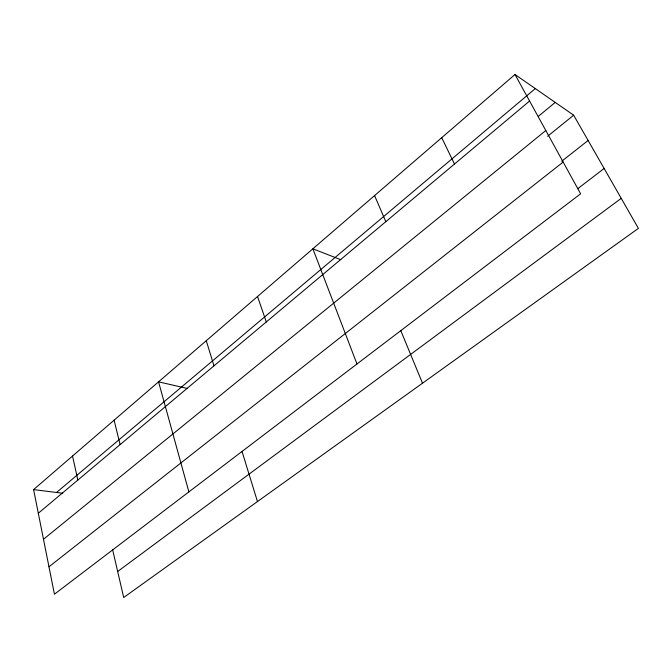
<?xml version="1.0" encoding="UTF-8"?>
<svg xmlns="http://www.w3.org/2000/svg" width="672" height="672" viewBox="0 0 672 672"><rect width="100%" height="100%" fill="white"/><g stroke="black" fill="none" stroke-linecap="round" stroke-linejoin="round"><path stroke-width="1.01" d="M514.996 74.5L580.625 193.805L54.432 594.208L33.6 489.594L514.996 74.5L573.653 115.189L638.4 228.371L123.69 597.5L112.552 549.36M56.515 492.484L535.298 88.586M38.312 513.24L529.586 101.035M538.331 116.357L555.223 102.413M43.495 539.272L545.815 130.528M547.621 136.265L573.653 115.189M561.775 161.221L588.109 140.465M48.972 566.79L563.153 162.053M577.744 188.689L604.136 168.487M117.676 571.486L621.23 198.358M33.6 489.594L62.74 493.265M187.362 388.458L158.558 381.847L188.882 491.896M340.813 259.72L312.866 248.783L356.975 363.997M441.706 137.693L454.49 164.044M374.581 195.577L385.812 221.668M400.714 330.448L422.512 383.2M257.552 296.486L266.28 321.964M242.08 451.584L257.468 501.556M206.262 340.712L213.982 365.845M114.089 420.193L120.12 444.595M72.526 456.028L77.86 480.06"/></g></svg>
